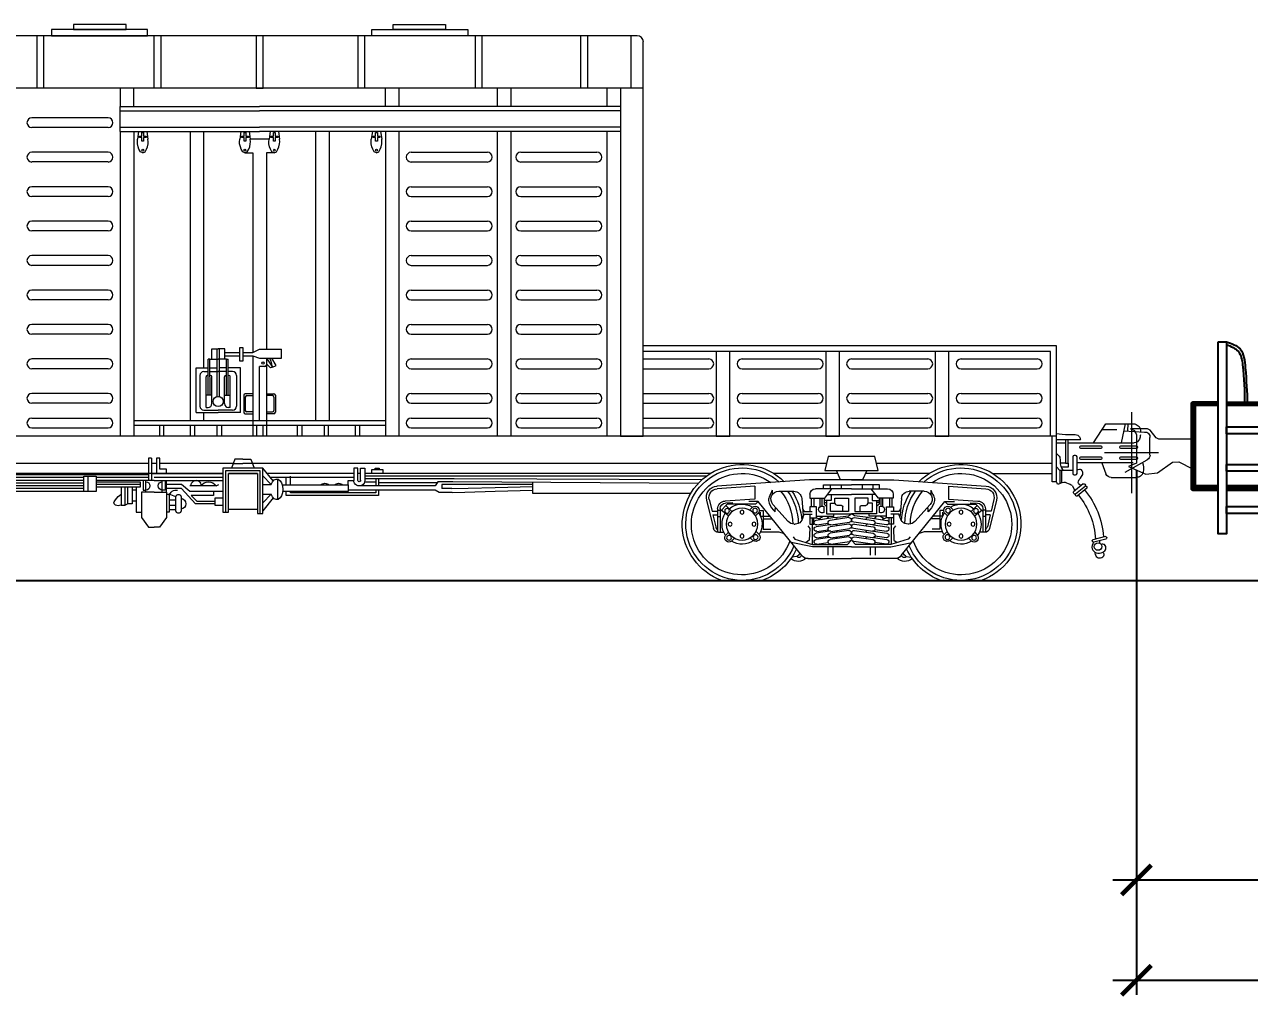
# Model space of a CAD drawing. Header units: millimetres. Extents: x -116888 to 30597, y -50310 to 30934.
# Drawn here: x -93213 to -82865, y -27559 to -19349 of the extents above; entities that cross this region are included whole.
import ezdxf

# ---------------------------------------------------------------- set-up
doc = ezdxf.new("R2010")
doc.units = ezdxf.units.MM
doc.layers.add('1.Основная', color=5, linetype='Continuous', lineweight=60, true_color=0x0000ff)
for name, color, linetype, lineweight in [('2.Тонкая', 7, 'Continuous', 18), ('второстепенные', 7, 'Continuous', 25), ('линии', 7, 'Continuous', 35), ('размеры', 7, 'Continuous', 15)]:
    doc.layers.add(name, color=color, linetype=linetype, lineweight=lineweight)
doc.styles.add('ГОСТ 2.304', font='CS_Gost2304.shx')
doc.dimstyles.new('СПДС', dxfattribs={"dimscale": 100, "dimtxt": 2.5, "dimasz": 2.5, "dimexe": 1.25, "dimexo": 0.625, "dimtad": 1, "dimdec": 0, "dimrnd": 0.001, "dimtxsty": 'ГОСТ 2.304', "dimblk": 'ARCHTICK', "dimblk1": 'ARCHTICK', "dimblk2": 'ARCHTICK', "dimcen": 2.5, "dimdle": 2, "dimadec": 0, "dimazin": 2, "dimtfac": 0.75, "dimtdec": 4, "dimtmove": 1, "dimatfit": 3, "dimfxl": 1, "dimtolj": 1, "dimarcsym": 1})

# ---------------------------------------------------------------- blocks, each defined once
blk = doc.blocks.new('_ArchTick')
at = {"color": 0, "linetype": 'ByBlock', "lineweight": 30, "const_width": 0.15}
blk.add_lwpolyline([(-0.5, -0.5), (0.5, 0.5)], dxfattribs=at)
blk = doc.blocks.new('*D55')
at = {"layer": 'Defpoints', "color": 0, "ltscale": 100}
for p in [(-83821, -24044), (-59321, -24044), (-59321, -26574)]:
    blk.add_point(p, dxfattribs=at)
at = {"layer": 'размеры', "color": 0, "lineweight": -2, "ltscale": 1000}
for p, q in [((-83821, -24107), (-83821, -26699)), ((-59321, -24107), (-59321, -26699)), ((-84021, -26574), (-59121, -26574))]:
    blk.add_line(p, q, dxfattribs=at)
at = {"layer": 'размеры', "color": 0, "lineweight": -2, "ltscale": 100, "xscale": 250, "yscale": 250, "zscale": 250, "rotation": 180}
blk.add_blockref('_ArchTick', (-83821, -26574), dxfattribs=at)
at = {"layer": 'размеры', "color": 0, "lineweight": -2, "ltscale": 100, "xscale": 250, "yscale": 250, "zscale": 250}
blk.add_blockref('_ArchTick', (-59321, -26574), dxfattribs=at)
at = {"layer": 'размеры', "color": 0, "ltscale": 100, "insert": (-71571, -26372), "char_height": 250, "attachment_point": 5, "style": 'ГОСТ 2.304'}
blk.add_mtext('\\A1;24500', dxfattribs=at)
blk = doc.blocks.new('*D67')
at = {"layer": 'Defpoints', "color": 0, "ltscale": 100}
for p in [(-83821, -23053), (-41821, -23054), (-41821, -27421)]:
    blk.add_point(p, dxfattribs=at)
at = {"layer": 'размеры', "color": 0, "lineweight": -2, "ltscale": 1000}
for p, q in [((-83821, -23116), (-83821, -27546)), ((-41821, -23116), (-41821, -27546)), ((-84021, -27421), (-41621, -27421))]:
    blk.add_line(p, q, dxfattribs=at)
at = {"layer": 'размеры', "color": 0, "lineweight": -2, "ltscale": 100, "xscale": 250, "yscale": 250, "zscale": 250, "rotation": 180}
blk.add_blockref('_ArchTick', (-83821, -27421), dxfattribs=at)
at = {"layer": 'размеры', "color": 0, "lineweight": -2, "ltscale": 100, "xscale": 250, "yscale": 250, "zscale": 250}
blk.add_blockref('_ArchTick', (-41821, -27421), dxfattribs=at)
at = {"layer": 'размеры', "color": 0, "ltscale": 100, "insert": (-62821, -27224), "char_height": 250, "attachment_point": 5, "style": 'ГОСТ 2.304'}
blk.add_mtext('\\A1;42000', dxfattribs=at)
blk = doc.blocks.new('тележка вагона')
at = {"layer": '2.Тонкая', "color": 0, "linetype": 'ByBlock', "lineweight": 0}
for p, q in [((-356, 848), (-1137, 796)), ((0, 848), (-356, 848)), ((0, 848), (356, 848)), ((356, 848), (1137, 796)), ((-818, 795), (-1135, 774)), ((-818, 795), (-818, 685)), ((-670, 762), (-670, 722)), ((-614, 753), (-488, 753)), ((-351, 727), (-351, 695)), ((0, 773), (-305, 773)), ((-236, 773), (-236, 807)), ((-236, 807), (0, 807)), ((-227, 695), (-166, 773)), ((-181, 807), (-181, 773)), ((-89, 807), (-89, 773)), ((236, 807), (0, 807)), ((0, 773), (305, 773)), ((89, 807), (89, 773)), ((227, 695), (166, 773)), ((181, 807), (181, 773)), ((236, 773), (236, 807)), ((351, 727), (351, 695)), ((614, 753), (488, 753)), ((670, 762), (670, 722)), ((818, 795), (818, 685)), ((818, 795), (1135, 774)), ((-1224, 677), (-1166, 438)), ((-1202, 683), (-1178, 584)), ((-1051, 644), (-1109, 583)), ((-818, 685), (-1068, 670)), ((-1002, 655), (-1064, 653)), ((-1009, 579), (-1062, 633)), ((-811, 644), (-1051, 644)), ((-789, 666), (-869, 666)), ((-789, 666), (-811, 644)), ((-420, 209), (-789, 666)), ((-664, 641), (-535, 497)), ((-421, 691), (-410, 547)), ((-351, 695), (-227, 695)), ((-341, 695), (-341, 620)), ((-320, 695), (-320, 620)), ((-265, 623), (-265, 695)), ((-249, 628), (-249, 695)), ((-234, 624), (-234, 574)), ((-232, 695), (-232, 645)), ((-211, 674), (-232, 674)), ((-232, 657), (-211, 657)), ((-232, 645), (-211, 624)), ((-173, 674), (-211, 674)), ((-211, 674), (-211, 561)), ((-205, 724), (0, 724)), ((-178, 582), (-178, 653)), ((-178, 653), (-140, 653)), ((-173, 724), (-173, 674)), ((-140, 695), (-27, 695)), ((-140, 653), (-140, 695)), ((-131, 638), (-140, 653)), ((-85, 632), (-120, 632)), ((-27, 695), (-27, 582)), ((205, 724), (0, 724)), ((140, 695), (27, 695)), ((27, 695), (27, 582)), ((85, 632), (120, 632)), ((131, 638), (140, 653)), ((140, 653), (140, 695)), ((178, 653), (140, 653)), ((173, 724), (173, 674)), ((173, 674), (211, 674)), ((178, 582), (178, 653)), ((211, 674), (211, 561)), ((211, 674), (232, 674)), ((232, 657), (211, 657)), ((232, 645), (211, 624)), ((351, 695), (227, 695)), ((232, 695), (232, 645)), ((234, 624), (234, 574)), ((249, 628), (249, 695)), ((265, 623), (265, 695)), ((320, 695), (320, 620)), ((341, 695), (341, 620)), ((421, 691), (410, 547)), ((420, 209), (789, 666)), ((664, 641), (535, 497)), ((789, 666), (869, 666)), ((789, 666), (811, 644)), ((811, 644), (1051, 644)), ((818, 685), (1068, 670)), ((1002, 655), (1064, 653)), ((1009, 579), (1062, 633)), ((1051, 644), (1109, 583)), ((1224, 677), (1166, 438)), ((1202, 683), (1178, 584)), ((-1178, 584), (-1131, 584)), ((-1171, 553), (-1131, 553)), ((-1171, 553), (-1147, 453)), ((-1131, 603), (-1131, 406)), ((-1131, 594), (-1109, 594)), ((-1131, 540), (-1109, 540)), ((-1109, 607), (-1109, 540)), ((-1109, 540), (-1109, 406)), ((-1039, 545), (-1100, 593)), ((-862, 593), (-837, 619)), ((-810, 544), (-785, 570)), ((-779, 591), (-746, 591)), ((-770, 542), (-770, 576)), ((-770, 542), (-689, 542)), ((-746, 591), (-746, 433)), ((-746, 520), (-672, 520)), ((-646, 580), (-646, 607)), ((-646, 607), (-633, 607)), ((-414, 604), (-400, 583)), ((-411, 529), (-399, 560)), ((-400, 583), (-332, 583)), ((-399, 560), (-332, 560)), ((-353, 528), (-353, 475)), ((-334, 528), (-334, 302)), ((-319, 475), (-319, 528)), ((-295, 541), (-149, 541)), ((-295, 528), (-258, 513)), ((-276, 521), (-239, 541)), ((-211, 561), (0, 561)), ((-208, 541), (-195, 523)), ((-27, 582), (-178, 582)), ((-149, 541), (-149, 561)), ((-141, 530), (-25, 546)), ((-73, 582), (-73, 620)), ((-25, 546), (0, 561)), ((211, 561), (0, 561)), ((25, 546), (0, 561)), ((141, 530), (25, 546)), ((27, 582), (178, 582)), ((73, 582), (73, 620)), ((149, 541), (149, 561)), ((295, 541), (149, 541)), ((208, 541), (195, 523)), ((276, 521), (239, 541)), ((295, 528), (258, 513)), ((319, 475), (319, 528)), ((400, 583), (332, 583)), ((399, 560), (332, 560)), ((334, 528), (334, 302)), ((353, 528), (353, 475)), ((411, 529), (399, 560)), ((414, 604), (400, 583)), ((646, 607), (633, 607)), ((646, 580), (646, 607)), ((746, 520), (672, 520)), ((770, 542), (689, 542)), ((779, 591), (746, 591)), ((746, 591), (746, 433)), ((770, 542), (770, 576)), ((810, 544), (785, 570)), ((862, 593), (837, 619)), ((1039, 545), (1100, 593)), ((1109, 607), (1109, 540)), ((1131, 594), (1109, 594)), ((1131, 540), (1109, 540)), ((1109, 540), (1109, 406)), ((1131, 603), (1131, 406)), ((1178, 584), (1131, 584)), ((1171, 553), (1131, 553)), ((1171, 553), (1147, 453)), ((-1131, 430), (-1143, 445)), ((-746, 433), (-681, 433)), ((-485, 475), (-477, 475)), ((-370, 461), (-353, 437)), ((-353, 437), (-358, 341)), ((-353, 475), (-334, 475)), ((-334, 475), (-319, 475)), ((334, 475), (319, 475)), ((353, 475), (334, 475)), ((370, 461), (353, 437)), ((353, 437), (358, 341)), ((485, 475), (477, 475)), ((746, 433), (681, 433)), ((1131, 430), (1143, 445)), ((-1125, 406), (-1079, 406)), ((-1040, 406), (-1065, 380)), ((-988, 357), (-1013, 331)), ((-856, 360), (-830, 335)), ((-807, 412), (-781, 387)), ((-770, 409), (-614, 409)), ((-614, 409), (-570, 395)), ((-331, 283), (-510, 320)), ((-494, 368), (-478, 349)), ((-478, 349), (-331, 302)), ((-358, 341), (-384, 319)), ((-33, 302), (-6, 335)), ((33, 302), (6, 335)), ((478, 349), (331, 302)), ((331, 283), (510, 320)), ((358, 341), (384, 319)), ((494, 368), (478, 349)), ((614, 409), (570, 395)), ((770, 409), (614, 409)), ((807, 412), (781, 387)), ((856, 360), (830, 335)), ((988, 357), (1013, 331)), ((1040, 406), (1065, 380)), ((1125, 406), (1079, 406)), ((-331, 302), (-33, 302)), ((0, 283), (-331, 283)), ((-200, 283), (-200, 212)), ((-158, 283), (-158, 212)), ((0, 283), (331, 283)), ((331, 302), (33, 302)), ((158, 283), (158, 212)), ((200, 283), (200, 212)), ((-461, 203), (-504, 196)), ((-368, 184), (0, 184)), ((368, 184), (0, 184)), ((461, 203), (504, 196))]:
    blk.add_line(p, q, dxfattribs=at)
blk.add_lwpolyline([(-93, 848), (93, 848), (128, 929), (-128, 929)], close=True, dxfattribs=at)
for points in [[(-353, 560), (-353, 528), (-295, 528), (-295, 620), (-353, 620), (-353, 583)], [(-141, 530), (-299, 507)], [(-24, 530), (-182, 507)], [(24, 530), (182, 507)], [(141, 530), (299, 507)], [(353, 560), (353, 528), (295, 528), (295, 620), (353, 620), (353, 583)], [(-185, 470), (-299, 453)], [(-185, 415), (-299, 398)], [(-294, 469), (-198, 483)], [(-294, 414), (-198, 428)], [(-24, 476), (-182, 453)], [(-24, 421), (-182, 398)], [(-176, 469), (-18, 492)], [(-176, 414), (-18, 437)], [(176, 469), (18, 492)], [(176, 414), (18, 437)], [(24, 476), (182, 453)], [(24, 421), (182, 398)], [(185, 470), (299, 453)], [(185, 415), (299, 398)], [(294, 469), (198, 483)], [(294, 414), (198, 428)], [(-185, 361), (-299, 344)], [(-294, 360), (-198, 374)], [(-294, 305), (-198, 319)], [(-24, 367), (-182, 344)], [(-176, 360), (-18, 383)], [(-176, 305), (-18, 328)], [(176, 360), (18, 383)], [(176, 305), (18, 328)], [(24, 367), (182, 344)], [(185, 361), (299, 344)], [(294, 360), (198, 374)], [(294, 305), (198, 319)]]:
    blk.add_lwpolyline(points, dxfattribs=at)
for centre, radius in [((-1051, 587), 20), ((-925, 475), 134), ((-925, 576), 16.3), ((-815, 590), 20), ((925, 475), 134), ((815, 590), 20), ((925, 576), 16.3), ((1051, 587), 20), ((-1026, 475), 16.3), ((-824, 475), 16.3), ((824, 475), 16.3), ((1026, 475), 16.3), ((-1035, 360), 20), ((-925, 374), 16.3), ((-810, 365), 20), ((810, 365), 20), ((925, 374), 16.3), ((1035, 360), 20)]:
    blk.add_circle(centre, radius, dxfattribs=at)
for centre, radius, start, end in [((-925, 475), 505, 45.2411, 250.1844), ((925, 475), 505, 289.8156, 134.7589), ((-925, 475), 475, 0.6703, 35.7898), ((-925, 475), 505, 3.3876, 33.3798), ((925, 475), 505, 146.6202, 176.6124), ((925, 475), 475, 144.2102, 179.3297), ((-925, 475), 505, 289.8156, 335.4917), ((925, 475), 505, 204.5083, 250.1844)]:
    blk.add_arc(centre, radius, start, end, dxfattribs=at)
at = {"layer": '2.Тонкая', "color": 0, "linetype": 'ByBlock', "lineweight": 20}
for centre, start, end in [((-925, 475), 48.5147, 337.3066), ((925, 475), 202.6934, 131.4853)]:
    blk.add_arc(centre, 475, start, end, dxfattribs=at)
at = {"layer": '2.Тонкая', "color": 0, "linetype": 'ByBlock', "lineweight": 0}
for centre, major_axis, start_param, end_param in [((-925, 475), (0, 428), 5.675673, 10.660116), ((925, 475), (0, 428), 1.906254, 6.890698), ((-1130, 700), (0, 96.4), 0.065493, 1.809041), ((-1130, 700), (0, 74.3), 0.065493, 1.809041), ((-614, 686), (0, 67), 0, 2.303118), ((-925, 475), (0, 428), 4.715137, 5.419204), ((-488, 686), (0, 67), 4.791502, 6.283185), ((-305, 727), (0, 46.1), 0, 1.570796), ((305, 727), (0, 46.1), 4.712389, 6.283185), ((488, 686), (0, 67), 0, 1.491683), ((925, 475), (0, 428), 0.863981, 1.568048), ((614, 686), (0, 67), 3.980068, 6.283185), ((1130, 700), (0, 74.3), 4.474144, 6.217692), ((1130, 700), (0, 96.4), 4.474144, 6.217692), ((-1064, 603), (0, 67), 0.061511, 1.570796), ((-1063, 607), (0, 46.1), 0.031707, 1.570796), ((-925, 475), (0, 169), 5.734969, 6.981103), ((-815, 591), (0, 35.9), 4.091959, 6.953803), ((-249, 599), (0, 29.3), 5.742766, 9.965197), ((-120, 645), (0, 12.6), 2.111216, 3.141593), ((-85, 620), (0, 12.6), 4.712389, 6.283185), ((85, 620), (0, 12.6), 0, 1.570796), ((120, 645), (0, 12.6), 3.141593, 4.171969), ((249, 599), (0, 29.3), 2.601173, 6.823605), ((815, 591), (0, 35.9), 5.612567, 8.474411), ((925, 475), (0, 169), 5.585267, 6.831401), ((1063, 607), (0, 46.1), 4.712389, 6.251478), ((1064, 603), (0, 67), 4.712389, 6.221674), ((-925, 475), (0, 169), 0.994398, 2.169201), ((-925, 475), (0, 169), 4.164173, 5.310793), ((-477, 542), (0, 67), 3.141593, 4.791502), ((-139, 511), (0, 19.5), 4.98951, 6.4281), ((-21, 511), (0, 19.5), 3.286507, 6.4281), ((21, 511), (0, 19.5), 6.138271, 9.279864), ((139, 511), (0, 19.5), 6.138271, 7.576861), ((477, 542), (0, 67), 1.491683, 3.141593), ((925, 475), (0, 169), 0.972392, 2.119012), ((925, 475), (0, 169), 4.113985, 5.288788), ((-1125, 448), (0, 41.9), 1.809041, 3.141593), ((-1126, 458), (0, 21), 1.809041, 2.245972), ((-485, 542), (0, 67), 2.303118, 3.141593), ((-297, 488), (0, 19.5), 0.144914, 3.286507), ((-297, 434), (0, 19.5), 0.144914, 3.286507), ((-179, 488), (0, 19.5), 0.144914, 3.286507), ((-179, 434), (0, 19.5), 0.144914, 3.286507), ((-139, 457), (0, 19.5), 4.98951, 5.963162), ((-139, 402), (0, 19.5), 4.98951, 5.963162), ((-21, 457), (0, 19.5), 3.286507, 6.4281), ((-21, 402), (0, 19.5), 3.286507, 6.4281), ((21, 457), (0, 19.5), 6.138271, 9.279864), ((21, 402), (0, 19.5), 6.138271, 9.279864), ((139, 457), (0, 19.5), 0.320023, 1.293675), ((139, 402), (0, 19.5), 0.320023, 1.293675), ((179, 488), (0, 19.5), 2.996678, 6.138271), ((179, 434), (0, 19.5), 2.996678, 6.138271), ((297, 488), (0, 19.5), 2.996678, 6.138271), ((297, 434), (0, 19.5), 2.996678, 6.138271), ((485, 542), (0, 67), 3.141593, 3.980068), ((1125, 448), (0, 41.9), 3.141593, 4.474144), ((1126, 458), (0, 21), 4.037213, 4.474144), ((-1035, 359), (0, 35.9), 0.950367, 3.812211), ((-925, 475), (0, 169), 2.593377, 3.739997), ((-809, 365), (0, 35.9), 2.521163, 5.383007), ((-297, 379), (0, 19.5), 0.144914, 3.286507), ((-297, 325), (0, 19.5), 0.144914, 3.286507), ((-179, 379), (0, 19.5), 0.144914, 3.286507), ((-179, 325), (0, 19.5), 0.144914, 3.286507), ((-139, 348), (0, 19.5), 4.98951, 5.963162), ((-21, 348), (0, 19.5), 3.286507, 6.4281), ((21, 348), (0, 19.5), 6.138271, 9.279864), ((139, 348), (0, 19.5), 0.320023, 1.293675), ((179, 379), (0, 19.5), 2.996678, 6.138271), ((179, 325), (0, 19.5), 2.996678, 6.138271), ((297, 379), (0, 19.5), 2.996678, 6.138271), ((297, 325), (0, 19.5), 2.996678, 6.138271), ((809, 365), (0, 35.9), 0.900178, 3.762022), ((925, 475), (0, 169), 2.543188, 3.689809), ((1035, 359), (0, 35.9), 2.470975, 5.332819), ((-508, 273), (0, 84.4), 3.718432, 4.156953), ((-445, 214), (0, 20.6), 2.170177, 4.71178), ((-368, 251), (0, 67), 2.250817, 3.152079), ((368, 251), (0, 67), 3.131107, 4.032368), ((445, 214), (0, 20.6), 1.571405, 4.113008), ((508, 273), (0, 84.4), 2.126233, 2.564753), ((-450, 259), (0, 98.6), 2.447298, 3.882232), ((450, 259), (0, 98.6), 2.400954, 3.835887)]:
    blk.add_ellipse(centre, major_axis=major_axis, ratio=1, start_param=start_param, end_param=end_param, dxfattribs=at)
for points in [[(-670, 762), (-674, 753), (-682, 730), (-705, 698), (-696, 635), (-666, 602), (-646, 580)], [(670, 762), (674, 753), (682, 730), (705, 698), (696, 635), (666, 602), (646, 580)]]:
    blk.add_open_spline(points, degree=3, knots=[0, 0, 0, 0, 1.325335, 3.555708, 5.594241, 9.89521, 9.89521, 9.89521, 9.89521], dxfattribs=at)
blk = doc.blocks.new('хозвагон фасад')
at = {"layer": '2.Тонкая', "color": 0, "linetype": 'Continuous', "lineweight": 0}
for p, q in [((10555, 3520), (686, 3520)), ((5485, 3077), (5485, 3520)), ((5542, 3077), (5542, 3520)), ((6475, 3077), (6475, 3520)), ((6532, 3077), (6532, 3520)), ((8355, 3520), (7365, 3520)), ((8198, 3077), (8198, 3520)), ((8255, 3077), (8255, 3520)), ((9345, 3520), (8355, 3520)), ((9188, 3077), (9188, 3520)), ((9245, 3077), (9245, 3520)), ((10079, 3077), (10079, 3520)), ((10079, 3077), (10079, 3520)), ((10555, 3520), (10136, 3520)), ((10136, 3077), (10136, 3520)), ((10136, 3077), (10136, 3520)), ((10503, 3077), (10503, 3520)), ((10606, 3077), (10606, 3469)), ((10606, 3077), (829, 3077)), ((6188, 3077), (6188, 2922)), ((6303, 2922), (6303, 3077)), ((8427, 2922), (8427, 3077)), ((8542, 3077), (8542, 2922)), ((9372, 3077), (9372, 2922)), ((9487, 3077), (9487, 2922)), ((10297, 3077), (10297, 2922)), ((10606, 3077), (10412, 3077)), ((10412, 3077), (10412, 138)), ((6188, 2922), (7365, 2922)), ((6188, 2711), (6188, 2922)), ((10412, 2922), (7365, 2922)), ((6085, 2828), (5441, 2828)), ((6085, 2828), (5441, 2828)), ((6188, 2886), (7365, 2886)), ((10412, 2886), (7365, 2886)), ((6085, 2745), (5441, 2745)), ((6085, 2745), (5441, 2745)), ((6188, 2748), (7365, 2748)), ((6188, 2711), (7365, 2711)), ((6188, 2711), (6188, 138)), ((6303, 2711), (6303, 138)), ((6343, 2711), (6334, 2647)), ((6412, 2711), (6422, 2647)), ((6777, 2711), (6777, 268)), ((6892, 2711), (6892, 715)), ((7207, 2711), (7197, 2647)), ((7276, 2711), (7285, 2647)), ((10412, 2748), (7365, 2748)), ((10412, 2711), (7365, 2711)), ((7454, 2711), (7445, 2647)), ((7523, 2711), (7533, 2647)), ((7838, 2711), (7838, 268)), ((7953, 2711), (7953, 268)), ((8318, 2711), (8308, 2647)), ((8387, 2711), (8396, 2647)), ((8387, 2711), (8396, 2647)), ((8387, 2711), (8396, 2647)), ((8427, 2711), (8427, 138)), ((8427, 2711), (8427, 138)), ((8542, 2711), (8542, 138)), ((9372, 2711), (9372, 138)), ((9487, 2711), (9487, 138)), ((10297, 2711), (10297, 138)), ((6332, 2625), (6334, 2647)), ((6333, 2607), (6332, 2625)), ((6338, 2582), (6333, 2607)), ((6417, 2582), (6423, 2607)), ((6424, 2625), (6422, 2647)), ((6423, 2607), (6424, 2625)), ((7195, 2625), (7197, 2647)), ((7196, 2607), (7195, 2625)), ((7202, 2582), (7196, 2607)), ((7281, 2582), (7286, 2607)), ((7287, 2625), (7285, 2647)), ((7445, 2647), (7285, 2647)), ((7286, 2607), (7287, 2625)), ((7443, 2625), (7445, 2647)), ((7444, 2607), (7443, 2625)), ((7449, 2582), (7444, 2607)), ((7528, 2582), (7534, 2607)), ((7535, 2625), (7533, 2647)), ((7534, 2607), (7535, 2625)), ((8306, 2625), (8308, 2647)), ((8307, 2607), (8306, 2625)), ((8313, 2582), (8307, 2607)), ((8392, 2582), (8397, 2607)), ((8392, 2582), (8397, 2607)), ((8392, 2582), (8397, 2607)), ((8398, 2625), (8396, 2647)), ((8398, 2625), (8396, 2647)), ((8398, 2625), (8396, 2647)), ((8397, 2607), (8398, 2625)), ((8397, 2607), (8398, 2625)), ((8397, 2607), (8398, 2625)), ((6085, 2537), (5441, 2537)), ((6085, 2537), (5441, 2537)), ((6346, 2562), (6338, 2582)), ((6358, 2541), (6346, 2562)), ((6378, 2532), (6358, 2541)), ((6378, 2532), (6397, 2541)), ((6397, 2541), (6409, 2562)), ((6409, 2562), (6417, 2582)), ((7210, 2562), (7202, 2582)), ((7222, 2541), (7210, 2562)), ((7241, 2532), (7222, 2541)), ((7241, 2532), (7261, 2541)), ((7241, 2532), (7308, 2532)), ((7261, 2541), (7273, 2562)), ((7273, 2562), (7281, 2582)), ((7308, 2532), (7308, 846)), ((7489, 2532), (7422, 2532)), ((7422, 2532), (7422, 873)), ((7457, 2562), (7449, 2582)), ((7469, 2541), (7457, 2562)), ((7489, 2532), (7469, 2541)), ((7489, 2532), (7508, 2541)), ((7508, 2541), (7520, 2562)), ((7520, 2562), (7528, 2582)), ((8321, 2562), (8313, 2582)), ((8333, 2541), (8321, 2562)), ((8352, 2532), (8333, 2541)), ((8352, 2532), (8372, 2541)), ((8352, 2532), (8372, 2541)), ((8352, 2532), (8372, 2541)), ((8372, 2541), (8384, 2562)), ((8372, 2541), (8384, 2562)), ((8372, 2541), (8384, 2562)), ((8384, 2562), (8392, 2582)), ((8384, 2562), (8392, 2582)), ((8384, 2562), (8392, 2582)), ((8645, 2537), (9289, 2537)), ((8645, 2537), (9289, 2537)), ((9570, 2537), (10214, 2537)), ((9570, 2537), (10214, 2537)), ((6085, 2454), (5441, 2454)), ((6085, 2454), (5441, 2454)), ((8645, 2454), (9289, 2454)), ((8645, 2454), (9289, 2454)), ((9570, 2454), (10214, 2454)), ((9570, 2454), (10214, 2454)), ((6085, 2245), (5441, 2245)), ((6085, 2245), (5441, 2245)), ((8645, 2245), (9289, 2245)), ((8645, 2245), (9289, 2245)), ((9570, 2245), (10214, 2245)), ((9570, 2245), (10214, 2245)), ((6085, 2163), (5441, 2163)), ((6085, 2163), (5441, 2163)), ((8645, 2163), (9289, 2163)), ((8645, 2163), (9289, 2163)), ((9570, 2163), (10214, 2163)), ((9570, 2163), (10214, 2163)), ((6085, 1954), (5441, 1954)), ((6085, 1872), (5441, 1872)), ((8645, 1954), (9289, 1954)), ((8645, 1872), (9289, 1872)), ((9570, 1954), (10214, 1954)), ((9570, 1872), (10214, 1872)), ((6085, 1663), (5441, 1663)), ((8645, 1663), (9289, 1663)), ((9570, 1663), (10214, 1663)), ((6085, 1581), (5441, 1581)), ((8645, 1581), (9289, 1581)), ((9570, 1581), (10214, 1581)), ((6085, 1372), (5441, 1372)), ((8645, 1372), (9289, 1372)), ((9570, 1372), (10214, 1372)), ((6085, 1290), (5441, 1290)), ((8645, 1290), (9289, 1290)), ((9570, 1290), (10214, 1290)), ((6085, 1081), (5441, 1081)), ((8645, 1081), (9289, 1081)), ((9570, 1081), (10214, 1081)), ((6085, 999), (5441, 999)), ((8645, 999), (9289, 999)), ((9570, 999), (10214, 999)), ((6960, 875), (7015, 875)), ((6960, 846), (6960, 875)), ((6960, 817), (6960, 846)), ((7005, 472), (7005, 875)), ((7071, 875), (7015, 875)), ((7025, 472), (7025, 875)), ((7071, 846), (7071, 875)), ((7071, 817), (7071, 846)), ((7071, 846), (7194, 846)), ((7226, 846), (7308, 846)), ((7308, 846), (7365, 873)), ((7365, 873), (7551, 873)), ((7551, 797), (7551, 873)), ((6085, 790), (5441, 790)), ((6930, 485), (6930, 788)), ((6945, 788), (6930, 788)), ((6946, 485), (6945, 788)), ((6945, 788), (7015, 788)), ((6960, 788), (6960, 817)), ((7085, 788), (7015, 788)), ((7071, 788), (7071, 817)), ((7071, 817), (7194, 817)), ((7085, 485), (7085, 788)), ((7085, 788), (7100, 788)), ((7100, 485), (7100, 788)), ((7226, 817), (7308, 817)), ((7308, 817), (7308, 138)), ((7308, 817), (7365, 797)), ((7365, 797), (7551, 797)), ((7410, 726), (7365, 726)), ((7365, 268), (7365, 726)), ((7422, 797), (7422, 739)), ((7422, 797), (7473, 722)), ((7422, 748), (7456, 715)), ((7422, 739), (7422, 138)), ((7463, 773), (7447, 797)), ((7473, 722), (7463, 773)), ((7506, 736), (7467, 797)), ((7473, 722), (7506, 736)), ((8645, 790), (9289, 790)), ((9570, 790), (10214, 790)), ((10606, 790), (11159, 790)), ((11440, 790), (12084, 790)), ((12365, 790), (13009, 790)), ((13290, 790), (13934, 790)), ((5763, 708), (5441, 708)), ((6085, 708), (5763, 708)), ((6828, 337), (6828, 715)), ((6828, 715), (6930, 715)), ((6860, 651), (6860, 391)), ((6893, 684), (6930, 684)), ((6914, 380), (6914, 640)), ((6930, 652), (6927, 652)), ((6945, 715), (7005, 715)), ((6945, 684), (7015, 684)), ((6949, 651), (6945, 652)), ((6961, 413), (6961, 639)), ((7085, 684), (7015, 684)), ((7085, 715), (7025, 715)), ((7069, 413), (7069, 639)), ((7081, 651), (7085, 652)), ((7202, 715), (7100, 715)), ((7137, 684), (7100, 684)), ((7100, 652), (7103, 652)), ((7116, 380), (7116, 640)), ((7170, 651), (7170, 391)), ((7202, 337), (7202, 715)), ((7473, 722), (7456, 715)), ((8645, 708), (8967, 708)), ((8967, 708), (9289, 708)), ((9570, 708), (9892, 708)), ((9892, 708), (10214, 708)), ((10606, 708), (10837, 708)), ((10837, 708), (11159, 708)), ((11440, 708), (11762, 708)), ((11762, 708), (12084, 708)), ((12365, 708), (12687, 708)), ((12687, 708), (13009, 708)), ((13290, 708), (13612, 708)), ((13612, 708), (13934, 708)), ((6085, 499), (5441, 499)), ((5763, 417), (5441, 417)), ((6085, 417), (5763, 417)), ((6930, 485), (6914, 485)), ((6946, 485), (6930, 485)), ((6961, 485), (6946, 485)), ((7069, 485), (7085, 485)), ((7085, 485), (7100, 485)), ((7100, 485), (7116, 485)), ((7232, 484), (7232, 340)), ((7308, 496), (7244, 496)), ((7244, 468), (7244, 355)), ((7256, 481), (7308, 481)), ((7422, 496), (7486, 496)), ((7474, 481), (7422, 481)), ((7486, 468), (7486, 355)), ((7498, 484), (7498, 340)), ((8645, 499), (9289, 499)), ((8645, 417), (8967, 417)), ((8967, 417), (9289, 417)), ((9570, 499), (10214, 499)), ((9570, 417), (9892, 417)), ((9892, 417), (10214, 417)), ((10606, 499), (11159, 499)), ((10606, 417), (10837, 417)), ((10837, 417), (11159, 417)), ((11440, 499), (12084, 499)), ((11440, 417), (11762, 417)), ((11762, 417), (12084, 417)), ((12365, 499), (13009, 499)), ((12365, 417), (12687, 417)), ((12687, 417), (13009, 417)), ((13290, 499), (13934, 499)), ((13290, 417), (13612, 417)), ((13612, 417), (13934, 417)), ((6828, 337), (7015, 337)), ((6892, 337), (6892, 268)), ((6893, 359), (7015, 359)), ((6914, 380), (6929, 380)), ((7137, 359), (7015, 359)), ((7202, 337), (7015, 337)), ((7116, 380), (7102, 380)), ((7244, 328), (7308, 328)), ((7308, 343), (7256, 343)), ((7422, 343), (7474, 343)), ((7486, 328), (7422, 328)), ((5441, 291), (6085, 291)), ((5441, 208), (5763, 208)), ((5763, 208), (6085, 208)), ((8427, 268), (6303, 268)), ((8427, 229), (6303, 229)), ((6520, 229), (6520, 138)), ((6555, 138), (6555, 229)), ((6782, 138), (6782, 229)), ((6817, 138), (6817, 229)), ((7006, 138), (7006, 229)), ((7045, 138), (7045, 229)), ((7338, 229), (7338, 138)), ((7392, 229), (7392, 138)), ((7685, 138), (7685, 229)), ((7724, 138), (7724, 229)), ((7913, 138), (7913, 229)), ((7948, 138), (7948, 229)), ((8175, 138), (8175, 229)), ((8210, 229), (8210, 138)), ((8645, 291), (9289, 291)), ((8645, 208), (8967, 208)), ((8967, 208), (9289, 208)), ((9570, 291), (10214, 291)), ((9570, 208), (9892, 208)), ((9892, 208), (10214, 208)), ((10606, 291), (11159, 291)), ((10606, 208), (10837, 208)), ((10837, 208), (11159, 208)), ((11440, 291), (12084, 291)), ((11440, 208), (11762, 208)), ((11762, 208), (12084, 208)), ((12365, 291), (13009, 291)), ((12365, 208), (12687, 208)), ((12687, 208), (13009, 208)), ((13290, 291), (13934, 291)), ((13290, 208), (13612, 208)), ((13612, 208), (13934, 208)), ((14409, 82), (14514, 242)), ((14514, 242), (14758, 242)), ((14677, 242), (14642, 82)), ((14700, 242), (14696, 182)), ((14095, 138), (601, 138)), ((7006, 138), (7006, 138)), ((7724, 138), (7724, 138)), ((8572, 138), (8566, 138)), ((14060, -249), (14060, 138)), ((14095, -249), (14095, 161)), ((14298, 107), (14095, 107)), ((14196, 107), (14171, 107)), ((14171, 107), (14171, -90)), ((14196, -90), (14196, 107)), ((14482, 194), (14607, 194)), ((14664, 184), (14840, 173)), ((14886, -21), (14886, 126)), ((14095, 82), (14171, 82)), ((14196, 82), (14753, 82)), ((14293, 47), (14296, 54)), ((14293, 42), (14293, 47)), ((14296, 36), (14293, 42)), ((14296, 54), (14302, 56)), ((14302, 33), (14296, 36)), ((14302, 56), (14470, 56)), ((14470, 33), (14302, 33)), ((14470, 56), (14476, 54)), ((14476, 36), (14470, 33)), ((14476, 54), (14479, 47)), ((14479, 42), (14476, 36)), ((14479, 47), (14479, 42)), ((14630, 47), (14633, 54)), ((14630, 42), (14630, 47)), ((14633, 36), (14630, 42)), ((14633, 54), (14640, 56)), ((14640, 33), (14633, 36)), ((14640, 56), (14772, 56)), ((14772, 33), (14640, 33)), ((14772, 56), (14779, 54)), ((14779, 36), (14772, 33)), ((14779, 54), (14781, 47)), ((14781, 42), (14779, 36)), ((14781, 47), (14781, 42)), ((2576, -91), (6427, -91)), ((6453, -48), (6427, -48)), ((6427, -48), (6427, -236)), ((6453, -48), (6453, -236)), ((6453, -91), (6493, -91)), ((6521, -48), (6493, -48)), ((6493, -48), (6493, -177)), ((6521, -142), (6521, -48)), ((6521, -91), (7142, -91)), ((7155, -57), (7127, -131)), ((7141, -94), (7224, -94)), ((7224, -57), (7155, -57)), ((7224, -57), (7292, -57)), ((7306, -94), (7224, -94)), ((7292, -57), (7320, -131)), ((7305, -91), (12154, -91)), ((12576, -91), (14060, -91)), ((14171, -90), (14128, -90)), ((14171, -90), (14196, -90)), ((14196, -90), (14196, -124)), ((14238, -29), (14235, -37)), ((14235, -37), (14235, -176)), ((14246, -25), (14238, -29)), ((14258, -25), (14246, -25)), ((14266, -29), (14258, -25)), ((14270, -37), (14266, -29)), ((14270, -176), (14270, -37)), ((14743, -87), (14270, -87)), ((14293, -46), (14296, -40)), ((14293, -51), (14293, -46)), ((14296, -57), (14293, -51)), ((14296, -40), (14302, -37)), ((14302, -60), (14296, -57)), ((14302, -37), (14470, -37)), ((14470, -60), (14302, -60)), ((14470, -37), (14476, -40)), ((14476, -57), (14470, -60)), ((14476, -40), (14479, -46)), ((14479, -51), (14476, -57)), ((14479, -46), (14479, -51)), ((14480, -87), (14514, -181)), ((14630, -46), (14633, -40)), ((14630, -51), (14630, -46)), ((14633, -57), (14630, -51)), ((14633, -40), (14640, -37)), ((14640, -60), (14633, -57)), ((14640, -37), (14772, -37)), ((14772, -60), (14640, -60)), ((14677, -165), (14862, -62)), ((14772, -37), (14779, -40)), ((14779, -57), (14772, -60)), ((14779, -40), (14781, -46)), ((14781, -51), (14779, -57)), ((14781, -46), (14781, -51)), ((7055, -177), (3559, -177)), ((6427, -189), (5176, -189)), ((5880, -329), (5880, -201)), ((5880, -201), (5985, -201)), ((5915, -201), (5915, -329)), ((5985, -201), (5985, -329)), ((6453, -177), (7055, -177)), ((6578, -142), (6521, -142)), ((6578, -177), (6578, -142)), ((7392, -131), (7055, -131)), ((7055, -131), (7055, -503)), ((7369, -154), (7078, -154)), ((7078, -154), (7078, -503)), ((7346, -177), (7102, -177)), ((7102, -480), (7102, -177)), ((7102, -177), (7346, -177)), ((7346, -177), (7346, -480)), ((7369, -515), (7369, -154)), ((7392, -515), (7392, -131)), ((7480, -238), (7392, -131)), ((7462, -271), (7392, -197)), ((8160, -177), (7431, -177)), ((7455, -207), (8160, -207)), ((7590, -274), (7590, -207)), ((7625, -274), (7625, -201)), ((8195, -131), (8160, -131)), ((8160, -131), (8160, -236)), ((8195, -236), (8195, -131)), ((8218, -177), (8195, -177)), ((8218, -236), (8218, -131)), ((8218, -131), (8253, -131)), ((8253, -131), (8253, -236)), ((11171, -177), (8253, -177)), ((11138, -201), (8253, -201)), ((8312, -177), (8312, -143)), ((8312, -143), (8405, -143)), ((8405, -177), (8312, -177)), ((8341, -143), (8341, -131)), ((8341, -131), (8376, -131)), ((8376, -143), (8341, -143)), ((8376, -131), (8376, -143)), ((8405, -143), (8405, -177)), ((8405, -177), (8405, -177)), ((12248, -177), (11709, -177)), ((13021, -177), (12482, -177)), ((13559, -177), (14060, -177)), ((14123, -151), (14095, -122)), ((14235, -151), (14123, -151)), ((14127, -262), (14127, -151)), ((14196, -124), (14135, -124)), ((14141, -255), (14141, -151)), ((14235, -176), (14238, -185)), ((14238, -185), (14246, -188)), ((14246, -188), (14258, -188)), ((14258, -188), (14266, -185)), ((14266, -185), (14270, -176)), ((5880, -212), (5176, -212)), ((5880, -236), (5176, -236)), ((5880, -259), (5176, -259)), ((5880, -282), (5176, -282)), ((5880, -305), (5176, -305)), ((6427, -212), (5985, -212)), ((6473, -236), (5985, -236)), ((5985, -247), (6357, -247)), ((6357, -271), (5985, -271)), ((6357, -294), (5985, -294)), ((6194, -294), (6194, -445)), ((6229, -445), (6229, -294)), ((6252, -433), (6252, -294)), ((6287, -294), (6287, -433)), ((6322, -294), (6322, -503)), ((6357, -247), (6357, -294)), ((6380, -236), (6380, -317)), ((6403, -335), (6403, -236)), ((7055, -212), (6473, -212)), ((6473, -236), (7055, -236)), ((6543, -335), (6543, -236)), ((6566, -236), (6566, -317)), ((6578, -335), (6578, -236)), ((6706, -271), (6578, -271)), ((6706, -305), (6578, -305)), ((6776, -329), (6706, -271)), ((6822, -433), (6706, -305)), ((6997, -282), (6776, -282)), ((6997, -282), (7020, -271)), ((7392, -271), (7462, -271)), ((7520, -396), (7520, -226)), ((7556, -274), (8114, -274)), ((8114, -274), (8114, -236)), ((8114, -236), (8160, -236)), ((8114, -274), (8114, -329)), ((8847, -282), (8207, -282)), ((9008, -223), (8253, -223)), ((8253, -247), (8346, -247)), ((8346, -223), (8346, -282)), ((8370, -223), (8370, -282)), ((8370, -253), (8866, -253)), ((8870, -247), (8847, -282)), ((8998, -247), (8870, -247)), ((9673, -269), (8905, -269)), ((8905, -269), (8905, -305)), ((8989, -305), (8905, -305)), ((8989, -305), (9126, -302)), ((11069, -263), (8998, -247)), ((11100, -232), (9008, -223)), ((9126, -302), (9356, -296)), ((9356, -296), (9673, -286)), ((9673, -345), (9673, -252)), ((14096, -249), (14060, -249)), ((14228, -278), (14252, -322)), ((14321, -264), (14241, -332)), ((14340, -283), (14256, -353)), ((14352, -301), (14272, -369)), ((14558, -211), (14770, -211)), ((5880, -329), (5176, -329)), ((5985, -329), (5880, -329)), ((6322, -317), (6287, -317)), ((6322, -410), (6287, -410)), ((6368, -335), (6368, -550)), ((6473, -335), (6368, -335)), ((6380, -317), (6403, -317)), ((6473, -335), (6578, -335)), ((6566, -317), (6543, -317)), ((6578, -335), (6578, -550)), ((6578, -352), (6601, -352)), ((6601, -352), (6601, -503)), ((6657, -373), (6601, -352)), ((6601, -399), (6657, -399)), ((6657, -373), (6662, -361)), ((6657, -493), (6657, -373)), ((6662, -361), (6675, -356)), ((6675, -356), (6685, -356)), ((6685, -356), (6697, -361)), ((6697, -361), (6702, -373)), ((6702, -373), (6702, -493)), ((7055, -329), (6776, -329)), ((6974, -364), (6787, -364)), ((6787, -364), (6834, -410)), ((6834, -410), (6989, -410)), ((6974, -329), (6974, -364)), ((6989, -448), (6989, -384)), ((6989, -384), (7055, -384)), ((7055, -384), (7055, -448)), ((7392, -352), (7462, -352)), ((7462, -352), (7392, -426)), ((7480, -384), (7392, -492)), ((8114, -329), (7560, -328)), ((7590, -364), (7590, -328)), ((8370, -364), (7590, -364)), ((7625, -340), (7625, -328)), ((8346, -340), (7625, -340)), ((8847, -317), (8114, -317)), ((8346, -317), (8346, -340)), ((8370, -317), (8370, -364)), ((8882, -339), (8847, -317)), ((8992, -339), (8882, -339)), ((8992, -339), (9097, -336)), ((9097, -336), (9355, -327)), ((9355, -327), (9673, -317)), ((11007, -345), (9673, -345)), ((6194, -445), (6229, -445)), ((6252, -433), (6229, -445)), ((6287, -433), (6252, -433)), ((6322, -503), (6345, -503)), ((6345, -503), (6368, -503)), ((6601, -503), (6578, -503)), ((6601, -445), (6657, -445)), ((6601, -480), (6657, -480)), ((6662, -506), (6657, -493)), ((6675, -511), (6662, -506)), ((6685, -511), (6675, -511)), ((6697, -506), (6685, -511)), ((6702, -493), (6697, -506)), ((6989, -433), (6822, -433)), ((7055, -448), (6989, -448)), ((7055, -503), (7102, -503)), ((7346, -480), (7102, -480)), ((7102, -503), (7102, -480)), ((7346, -480), (7346, -515)), ((7346, -515), (7392, -515)), ((6368, -550), (6427, -631)), ((6578, -550), (6520, -631)), ((6427, -631), (6473, -631)), ((6520, -631), (6473, -631)), ((14509, -709), (14403, -737)), ((14512, -731), (14411, -758)), ((14462, -766), (14461, -744))]:
    blk.add_line(p, q, dxfattribs=at)
at = {"layer": '2.Тонкая', "ltscale": 100}
for p, q in [((14730, 342), (14730, -342)), ((14503, 0), (14957, 0))]:
    blk.add_line(p, q, dxfattribs=at)
at = {"layer": '2.Тонкая', "color": 0, "linetype": 'Continuous', "lineweight": 0}
for points in [[(6417, 3574), (5607, 3574), (5607, 3520), (6417, 3520)], [(6238, 3615), (5794, 3615), (5794, 3574), (6238, 3574)], [(7394, 3520), (7336, 3520), (7336, 3077), (7394, 3077)], [(8313, 3574), (9123, 3574), (9123, 3520), (8313, 3520)], [(8492, 3615), (8936, 3615), (8936, 3574), (8492, 3574)], [(10412, 138), (10606, 138), (10606, 3077), (10412, 3077)], [(6407, 2660), (6385, 2660), (6385, 2629), (6370, 2629), (6370, 2660), (6349, 2660), (6349, 2673), (6370, 2673), (6370, 2704), (6385, 2704), (6385, 2673), (6407, 2673), (6407, 2660)], [(7270, 2660), (7249, 2660), (7249, 2629), (7234, 2629), (7234, 2660), (7212, 2660), (7212, 2673), (7234, 2673), (7234, 2704), (7249, 2704), (7249, 2673), (7270, 2673), (7270, 2660)], [(7518, 2660), (7496, 2660), (7496, 2629), (7481, 2629), (7481, 2660), (7460, 2660), (7460, 2673), (7481, 2673), (7481, 2704), (7496, 2704), (7496, 2673), (7518, 2673), (7518, 2660)], [(8381, 2660), (8360, 2660), (8360, 2629), (8345, 2629), (8345, 2660), (8323, 2660), (8323, 2673), (8345, 2673), (8345, 2704), (8360, 2704), (8360, 2673), (8381, 2673), (8381, 2660)], [(7226, 885), (7194, 885), (7194, 774), (7226, 774)], [(11337, 852), (11222, 852), (11222, 138), (11337, 138)], [(12262, 852), (12147, 852), (12147, 138), (12262, 138)], [(13187, 852), (13072, 852), (13072, 138), (13187, 138)], [(12140, -151), (12590, -151), (12563, -35), (12167, -35)]]:
    blk.add_lwpolyline(points, close=True, dxfattribs=at)
for points in [[(14095, 138), (14095, 902), (10606, 902)], [(14045, 138), (14045, 852), (10606, 852)]]:
    blk.add_lwpolyline(points, dxfattribs=at)
for centre, radius in [((6378, 2554), 7.48), ((7241, 2554), 7.48), ((7489, 2554), 7.48), ((8352, 2554), 7.48), ((8352, 2554), 7.48), ((8352, 2554), 7.48), ((7393, 756), 10.7), ((7015, 431), 42.6), ((7015, 431), 42.6), ((14448, -794), 32.2)]:
    blk.add_circle(centre, radius, dxfattribs=at)
for centre, radius, start, end in [((10555, 3469), 51.2, 0, 90), ((5441, 2786), 41.3, 90, 270), ((6085, 2786), 41.3, 270, 90), ((5441, 2495), 41.3, 90, 270), ((6085, 2495), 41.3, 270, 90), ((8645, 2495), 41.3, 90, 270), ((9289, 2495), 41.3, 270, 90), ((9570, 2495), 41.3, 90, 270), ((10214, 2495), 41.3, 270, 90), ((5441, 2204), 41.3, 90, 270), ((6085, 2204), 41.3, 270, 90), ((8645, 2204), 41.3, 90, 270), ((9289, 2204), 41.3, 270, 90), ((9570, 2204), 41.3, 90, 270), ((10214, 2204), 41.3, 270, 90), ((5441, 1913), 41.3, 90, 270), ((6085, 1913), 41.3, 270, 90), ((8645, 1913), 41.3, 90, 270), ((9289, 1913), 41.3, 270, 90), ((9570, 1913), 41.3, 90, 270), ((10214, 1913), 41.3, 270, 90), ((5441, 1622), 41.3, 90, 270), ((6085, 1622), 41.3, 270, 90), ((8645, 1622), 41.3, 90, 270), ((9289, 1622), 41.3, 270, 90), ((9570, 1622), 41.3, 90, 270), ((10214, 1622), 41.3, 270, 90), ((5441, 1331), 41.3, 90, 270), ((6085, 1331), 41.3, 270, 90), ((8645, 1331), 41.3, 90, 270), ((9289, 1331), 41.3, 270, 90), ((9570, 1331), 41.3, 90, 270), ((10214, 1331), 41.3, 270, 90), ((5441, 1040), 41.3, 90, 270), ((6085, 1040), 41.3, 270, 90), ((8645, 1040), 41.3, 90, 270), ((9289, 1040), 41.3, 270, 90), ((9570, 1040), 41.3, 90, 270), ((10214, 1040), 41.3, 270, 90), ((5441, 749), 41.3, 90, 270), ((6085, 749), 41.3, 270, 90), ((7410, 739), 12.3, 270, 0), ((8645, 749), 41.3, 90, 270), ((9289, 749), 41.3, 270, 90), ((9570, 749), 41.3, 90, 270), ((10214, 749), 41.3, 270, 90), ((11159, 749), 41.3, 270, 90), ((11440, 749), 41.3, 90, 270), ((12084, 749), 41.3, 270, 90), ((12365, 749), 41.3, 90, 270), ((13009, 749), 41.3, 270, 90), ((13290, 749), 41.3, 90, 270), ((13934, 749), 41.3, 270, 90), ((6893, 651), 32.8, 90, 180), ((6926, 640), 12.3, 88.4149, 180), ((6949, 639), 12.3, 0, 88.4149), ((7081, 639), 12.3, 91.5851, 180), ((7104, 640), 12.3, 0, 91.5851), ((7137, 651), 32.8, 0, 90), ((5441, 458), 41.3, 90, 270), ((6085, 458), 41.3, 270, 90), ((7244, 484), 12.3, 90, 180), ((7256, 468), 12.3, 90, 180), ((7474, 468), 12.3, 0, 90), ((7486, 484), 12.3, 0, 90), ((8645, 458), 41.3, 90, 270), ((9289, 458), 41.3, 270, 90), ((9570, 458), 41.3, 90, 270), ((10214, 458), 41.3, 270, 90), ((11159, 458), 41.3, 270, 90), ((11440, 458), 41.3, 90, 270), ((12084, 458), 41.3, 270, 90), ((12365, 458), 41.3, 90, 270), ((13009, 458), 41.3, 270, 90), ((13290, 458), 41.3, 90, 270), ((13934, 458), 41.3, 270, 90), ((6893, 391), 32.8, 180, 270), ((6929, 413), 32.8, 270, 0), ((7102, 413), 32.8, 180, 270), ((7137, 391), 32.8, 270, 0), ((7244, 340), 12.3, 180, 270), ((7256, 355), 12.3, 180, 270), ((7474, 355), 12.3, 270, 0), ((7486, 340), 12.3, 270, 0), ((5441, 249), 41.3, 90, 270), ((6085, 249), 41.3, 270, 90), ((8645, 249), 41.3, 90, 270), ((9289, 249), 41.3, 270, 90), ((9570, 249), 41.3, 90, 270), ((10214, 249), 41.3, 270, 90), ((11159, 249), 41.3, 270, 90), ((11440, 249), 41.3, 90, 270), ((12084, 249), 41.3, 270, 90), ((12365, 249), 41.3, 90, 270), ((13009, 249), 41.3, 270, 90), ((13290, 249), 41.3, 90, 270), ((13934, 249), 41.3, 270, 90)]:
    blk.add_arc(centre, radius, start, end, dxfattribs=at)
at = {"layer": '2.Тонкая', "color": 0, "linetype": 'Continuous', "lineweight": 0, "extrusion": (0, 0, -1)}
for centre, major_axis, ratio, start_param, end_param in [((14753, 128), (32.9, 32.9), 1, 1.112108, 2.356194), ((14845, 132), (-29.1, 29.1), 1, 0.643501, 2.498092), ((14840, -21), (32.9, 32.9), 1, 0.785398, 1.849096), ((14558, -165), (-32.9, 32.9), 1, 3.926991, 5.14916), ((6403, -282), (24.7, 24.7), 1, -0.785398, 2.356194), ((6543, -282), (-24.7, 24.7), 1, 3.926991, 7.068583), ((6828, -276), (29.1, 29.1), 1, 3.785094, 7.210481), ((6933, -323), (53.6, 53.6), 1, 4.49372, 6.501854), ((7509, -311), (0, 87.3), 0.6, -1.085278, 4.226871), ((7916, -308), (-34.4, 34.4), 1, 6.268259, 7.868908), ((8032, -308), (-34.4, 34.4), 1, 6.268259, 7.868908), ((8207, -236), (32.9, 32.9), 1, 0.785398, 3.926991), ((8207, -236), (8.23, 8.23), 1, 0.785398, 3.926991), ((14326, -278), (10.2, 10.2), 1, -1.125713, 1.125713), ((14341, -295), (8.77, 8.77), 1, -0.909753, 1.304544), ((6662, -379), (-44.1, 44.1), 1, 5.742766, 7.218396), ((6693, -433), (-33.5, 33.5), 1, 0.975854, 3.736535), ((14253, -339), (-10.2, 10.2), 1, 3.752958, 6.004385), ((14268, -357), (-8.77, 8.77), 1, 3.574127, 5.788425), ((13783, -768), (-455, 455), 1, 1.671016, 2.298824), ((13783, -768), (-504, 504), 1, 1.669146, 2.278357), ((14510, -720), (7.86, 7.86), 1, -0.868631, 2.141841), ((14410, -746), (-8.26, 8.26), 1, 3.867174, 6.373796)]:
    blk.add_ellipse(centre, major_axis=major_axis, ratio=ratio, start_param=start_param, end_param=end_param, dxfattribs=at)
at = {"layer": '2.Тонкая', "color": 0, "linetype": 'Continuous', "lineweight": 0}
for points, knots in [([(14758, 242), (14771, 236), (14800, 222), (14806, 192), (14806, 175)], [0, 0, 0, 0, 0.471998, 1, 1, 1, 1]), ([(14095, 161), (14128, 156), (14188, 147), (14290, 158), (14296, 116), (14298, 107)], [0, 0, 0, 0, 5.196434, 9.689076, 10.981994, 10.981994, 10.981994, 10.981994]), ([(14095, -9), (14104, -15), (14125, -29), (14128, -73), (14127, -117), (14146, -141), (14154, -151)], [0, 0, 0, 0, 1.575333, 3.488771, 5.944255, 7.844373, 7.844373, 7.844373, 7.844373]), ([(14822, -84), (14829, -111), (14839, -152), (14809, -204), (14782, -209), (14770, -211)], [0, 0, 0, 0, 3.948087, 5.995306, 7.790836, 7.790836, 7.790836, 7.790836]), ([(14302, -280), (14292, -271), (14264, -248), (14309, -210), (14324, -171), (14304, -139), (14283, -144), (14270, -147)], [0, 0, 0, 0, 1.736551, 4.553014, 6.4873, 7.50214, 9.281932, 9.281932, 9.281932, 9.281932]), ([(14228, -278), (14218, -274), (14191, -261), (14150, -242), (14107, -278), (14099, -257), (14096, -249)], [0, 0, 0, 0, 1.590583, 4.353485, 6.2242, 7.190236, 7.190236, 7.190236, 7.190236]), ([(6194, -445), (6178, -449), (6156, -454), (6128, -429), (6153, -386), (6178, -365), (6194, -352)], [0, 0, 0, 0, 2.271186, 3.074171, 4.869702, 8.081644, 8.081644, 8.081644, 8.081644]), ([(14410, -758), (14401, -777), (14385, -813), (14433, -857), (14483, -849), (14522, -818), (14507, -772), (14484, -775), (14474, -776)], [0, 0, 0, 0, 2.814855, 5.100589, 7.859741, 9.746302, 11.637635, 12.933562, 12.933562, 12.933562, 12.933562]), ([(14419, -841), (14422, -855), (14426, -882), (14468, -898), (14509, -870), (14493, -850), (14487, -842)], [0, 0, 0, 0, 1.955432, 3.744745, 5.701157, 6.965844, 6.965844, 6.965844, 6.965844])]:
    blk.add_open_spline(points, degree=3, knots=knots, dxfattribs=at)
blk.add_open_spline([(14805, 149), (14803, 137), (14801, 125), (14797, 113)], degree=3, dxfattribs=at)
at = {"layer": '2.Тонкая', "color": 0, "linetype": 'Continuous', "lineweight": 0, "extrusion": (0, 0, -1), "zscale": -1}
blk.add_blockref('тележка вагона', (-12365, -1080), dxfattribs=at)
blk = doc.blocks.new('*U98')
at = {"layer": '1.Основная', "color": 5, "ltscale": 1000, "true_color": 0x0000ff}
for p, q in [((-32488, 1494), (-32201, 1494)), ((-32488, 773), (-32201, 773))]:
    blk.add_line(p, q, dxfattribs=at)
blk.add_lwpolyline([(-32560, 1494), (-32775, 1494), (-32775, 773), (-32560, 773)], dxfattribs=at)
at = {"layer": '2.Тонкая', "ltscale": 1000}
blk.add_lwpolyline([(-32775, 1192), (-33060, 1192), (-33084, 1204), (-33133, 1268), (-33157, 1280), (-33300, 1280), (-33265, 1266), (-33250, 1230), (-33250, 991), (-33316, 962), (-33171, 898), (-33073, 908), (-32945, 998), (-32893, 1001), (-32775, 941)], dxfattribs=at)
at = {"layer": 'второстепенные', "color": 9, "ltscale": 1000, "true_color": 0xb7b7b7}
for points in [[(-32560, 2015), (-32488, 2015), (-32488, 394), (-32560, 394)], [(-32488, 1296), (-32201, 1296), (-32201, 1239), (-32488, 1239)], [(-32488, 980), (-32201, 980), (-32201, 922), (-32488, 922)], [(-32488, 624), (-32201, 624), (-32201, 565), (-32488, 565)]]:
    blk.add_lwpolyline(points, close=True, dxfattribs=at)
for points in [[(-32560, 1476), (-32753, 1476), (-32753, 802), (-32560, 802)], [(-32201, 1476), (-32488, 1476)], [(-32488, 802), (-32201, 802)]]:
    blk.add_lwpolyline(points, dxfattribs=at)
for points in [[(-32488, 2015), (-32375, 1955), (-32330, 1796), (-32312, 1494)], [(-32488, 1992), (-32389, 1933), (-32353, 1820), (-32336, 1494)]]:
    blk.add_spline(points, degree=3, dxfattribs=at)

msp = doc.modelspace()

# ---------------------------------------------------------------- linework, layer by layer
at = {"layer": 'второстепенные'}
msp.add_line((-116887.8, -24044.1), (-41436.7, -24044.1), dxfattribs=at)

# ---------------------------------------------------------------- block references
at = {"layer": 'линии'}
msp.add_blockref('хозвагон фасад', (-98592, -22964.1), dxfattribs=at)

# ---------------------------------------------------------------- dimensions: what is measured, and where the dimension line sits
at = {"layer": 'размеры', "ltscale": 1000}
for base, p1, p2, picture, middle in [((-41820.7, -27420.7), (-83820.7, -23053.5), (-41820.7, -23053.7), '*D67', (-62820.7, -27223.6)), ((-59320.7, -26574.4), (-83820.7, -24044.1), (-59320.7, -24044.1), '*D55', (-71570.7, -26372))]:
    dim = msp.add_linear_dim(base=base, p1=p1, p2=p2, dimstyle='СПДС', override={"dimlfac": 1, "dimtxsty": 'ГОСТ 2.304', "dimblk1": 'ArchTick', "dimblk2": 'ArchTick', "dimsah": 1, "dimfxl": 1.25, "dimtolj": 1}, dxfattribs=at)
    dim.commit()
    dim.dimension.update_dxf_attribs({"geometry": picture, "text_midpoint": middle})

# ---------------------------------------------------------------- next in the draw order: block references
at = {"layer": 'линии'}
msp.add_blockref('*U98', (-50570.7, -24044.1), dxfattribs=at)

doc.saveas('drawing.dxf')
